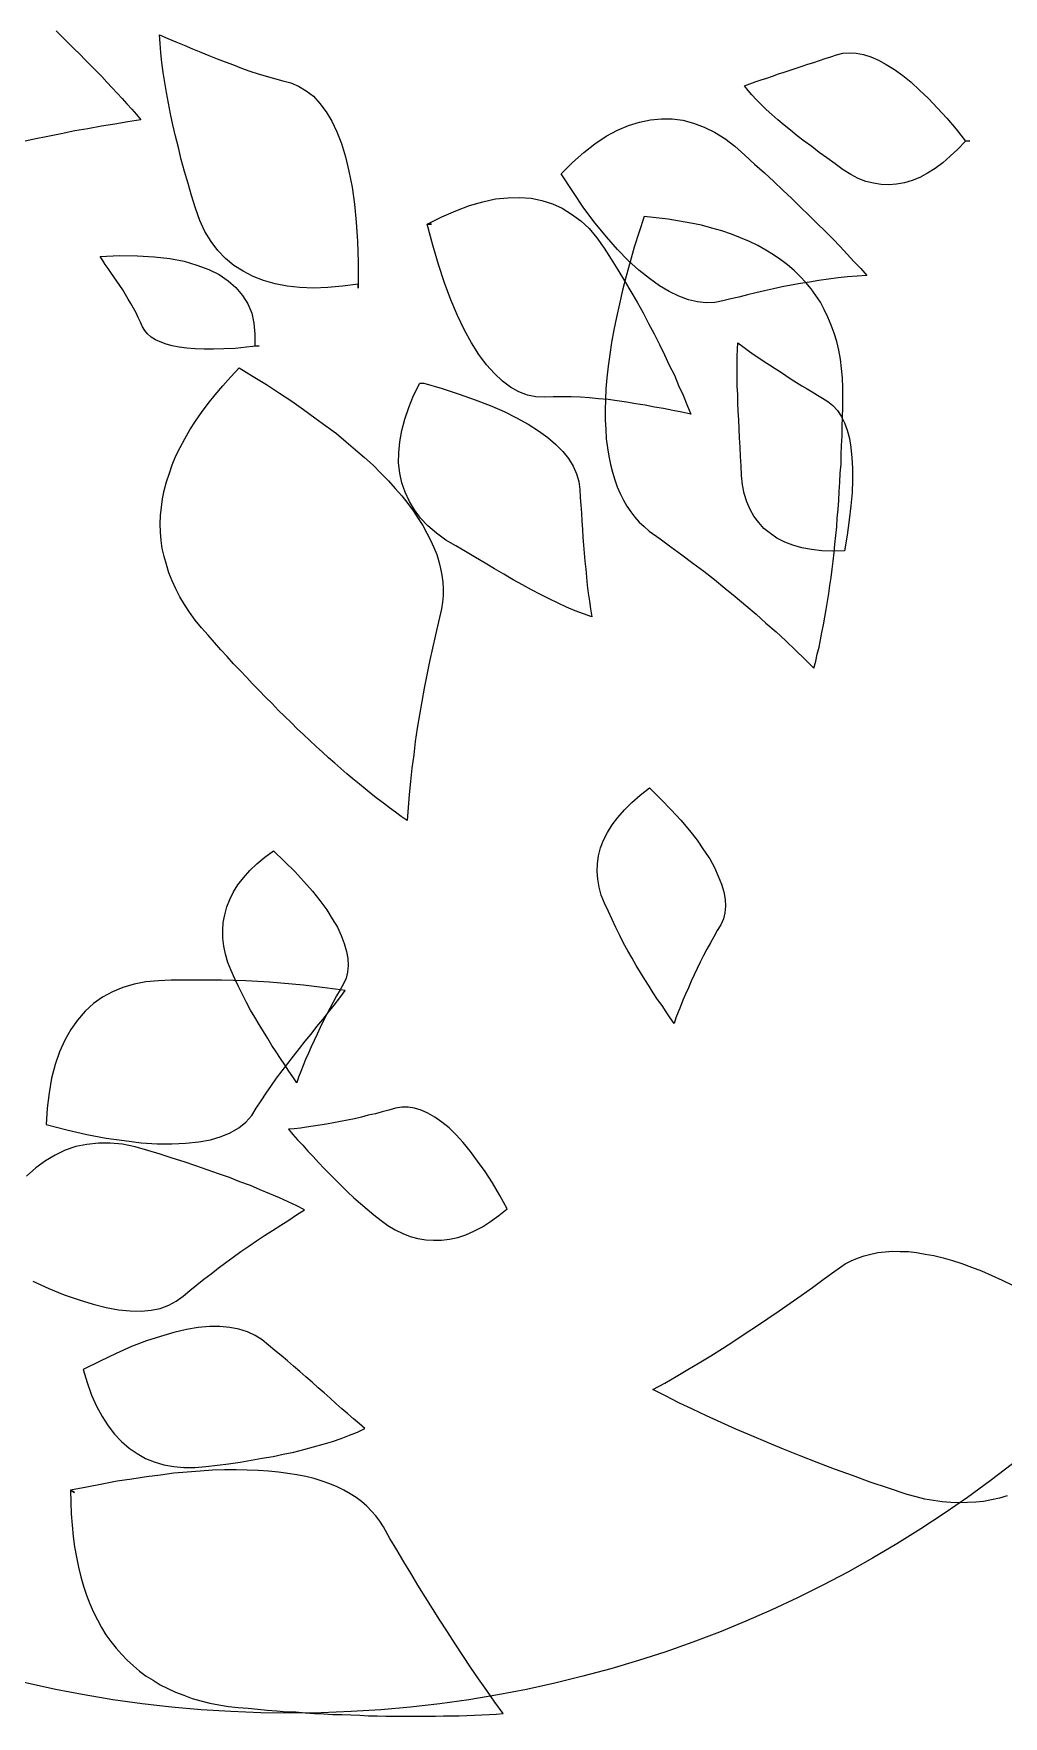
# Model space of a CAD drawing. Header units: metres. Extents: x -4.2 to 85, y -21.1 to 42.
# Drawn here: x 34.1521 to 34.3388, y 21.2899 to 21.6136 of the extents above; entities that cross this region are included whole.
import ezdxf

# ---------------------------------------------------------------- set-up
doc = ezdxf.new("R2010")
doc.units = ezdxf.units.M
doc.header["$MEASUREMENT"] = 0
doc.layers.add('XREF ÁREAS COMUNS LILAC$0$MOB02', color=142, linetype='Continuous')
doc.layers.add('XREF ÁREAS COMUNS LILAC$0$VEGET', color=8, linetype='Continuous')

# ---------------------------------------------------------------- blocks, each defined once
blk = doc.blocks.new('XREF ÁREAS COMUNS LILAC$0$ARV')
at = {"layer": 'XREF ÁREAS COMUNS LILAC$0$VEGET'}
for points in [[(-3.86628, 1.52467), (-3.86679, 1.52359), (-3.86723, 1.52242), (-3.86761, 1.52127), (-3.86788, 1.52012), (-3.86812, 1.5189), (-3.86832, 1.51765), (-3.86846, 1.51643), (-3.86853, 1.51512), (-3.86853, 1.51383), (-3.86848, 1.51251), (-3.86835, 1.51115), (-3.86818, 1.50977), (-3.86818, 1.50977), (-3.86763, 1.50684), (-3.86711, 1.50398), (-3.86653, 1.50121), (-3.86592, 1.49842), (-3.86532, 1.49569), (-3.86468, 1.49305), (-3.86404, 1.49041), (-3.8634, 1.48788), (-3.86273, 1.4854), (-3.86206, 1.48292), (-3.86137, 1.48059), (-3.86068, 1.47826), (-3.85999, 1.47604), (-3.85934, 1.47385), (-3.85857, 1.47176), (-3.8579, 1.46972), (-3.8579, 1.46972), (-3.85671, 1.47135), (-3.8555, 1.47291), (-3.85423, 1.47449), (-3.85295, 1.47607), (-3.85167, 1.47765), (-3.85035, 1.4792), (-3.84903, 1.48076), (-3.84767, 1.48229), (-3.8463, 1.48383), (-3.84494, 1.48536), (-3.84358, 1.48689), (-3.84219, 1.48836), (-3.84081, 1.48983), (-3.8394, 1.49134), (-3.83799, 1.49273), (-3.8366, 1.4942), (-3.8366, 1.4942), (-3.83588, 1.49494), (-3.8352, 1.49571), (-3.8346, 1.49652), (-3.83407, 1.49743), (-3.83359, 1.49835), (-3.83319, 1.49933), (-3.83284, 1.50032), (-3.83255, 1.50141), (-3.83233, 1.50247), (-3.83218, 1.50363), (-3.83204, 1.50485), (-3.83202, 1.50607), (-3.83206, 1.50739), (-3.83211, 1.5087), (-3.83226, 1.51013), (-3.83245, 1.51158), (-3.83269, 1.51305), (-3.83302, 1.51457), (-3.83339, 1.51612), (-3.83383, 1.51775), (-3.83431, 1.51941), (-3.83486, 1.52115)], [(-3.66563, 1.49066), (-3.66573, 1.49003), (-3.66573, 1.49003), (-3.66708, 1.48906), (-3.66832, 1.48808), (-3.66945, 1.4871), (-3.67043, 1.48609), (-3.67132, 1.48504), (-3.6721, 1.48398), (-3.67272, 1.48291), (-3.67323, 1.48182), (-3.6736, 1.48067), (-3.67385, 1.47956), (-3.67396, 1.47839), (-3.67393, 1.47725), (-3.67382, 1.47607), (-3.67356, 1.47486), (-3.67311, 1.47367), (-3.67258, 1.47244), (-3.67258, 1.47244), (-3.67187, 1.47111), (-3.67116, 1.46978), (-3.67049, 1.46848), (-3.66978, 1.46727), (-3.66913, 1.46603), (-3.66848, 1.4649), (-3.66779, 1.46376), (-3.66717, 1.4627), (-3.66652, 1.46168), (-3.66587, 1.46067), (-3.66524, 1.45972), (-3.66461, 1.45889), (-3.66398, 1.45805), (-3.66337, 1.45728), (-3.66276, 1.45663), (-3.66215, 1.45597), (-3.66215, 1.45597), (-3.66173, 1.45676), (-3.66134, 1.45751), (-3.6609, 1.45835), (-3.66053, 1.45917), (-3.66012, 1.45996), (-3.65968, 1.4608), (-3.65931, 1.46162), (-3.65887, 1.46245), (-3.65847, 1.46332), (-3.65803, 1.46415), (-3.65762, 1.46495), (-3.65722, 1.46581), (-3.65681, 1.4666), (-3.65639, 1.4674), (-3.65602, 1.46821), (-3.65561, 1.46901), (-3.65561, 1.46901), (-3.65523, 1.46994), (-3.65506, 1.47091), (-3.65497, 1.47193), (-3.65502, 1.47303), (-3.6552, 1.47419), (-3.65553, 1.47537), (-3.656, 1.47663), (-3.6566, 1.47795), (-3.65729, 1.47932), (-3.65813, 1.48072), (-3.65913, 1.48214), (-3.66019, 1.48365), (-3.66141, 1.48519), (-3.66271, 1.48677), (-3.66418, 1.48838), (-3.66573, 1.49003), (-3.66563, 1.49066)], [(-3.7292, 1.48061), (-3.7292, 1.48061), (-3.7292, 1.48061), (-3.72948, 1.4789), (-3.72966, 1.47726), (-3.72969, 1.4757), (-3.72963, 1.47421), (-3.72946, 1.47282), (-3.72917, 1.47155), (-3.72875, 1.47032), (-3.72819, 1.46924), (-3.72756, 1.46818), (-3.7268, 1.46727), (-3.72595, 1.46643), (-3.72502, 1.46573), (-3.72397, 1.46506), (-3.7228, 1.46451), (-3.72151, 1.46406), (-3.72016, 1.46374), (-3.72016, 1.46374), (-3.71874, 1.46345), (-3.71737, 1.46318), (-3.71599, 1.46291), (-3.71462, 1.46264), (-3.71329, 1.46239), (-3.71195, 1.46215), (-3.71069, 1.46188), (-3.70945, 1.46168), (-3.7082, 1.46147), (-3.70698, 1.46123), (-3.70583, 1.46107), (-3.7047, 1.46088), (-3.70359, 1.46074), (-3.70254, 1.46059), (-3.70148, 1.46048), (-3.70052, 1.46038), (-3.70052, 1.46038), (-3.70097, 1.46123), (-3.70142, 1.46208), (-3.70188, 1.46294), (-3.7023, 1.46384), (-3.70276, 1.46469), (-3.70314, 1.46557), (-3.70357, 1.46647), (-3.70395, 1.46734), (-3.70438, 1.46824), (-3.70477, 1.46911), (-3.70517, 1.46995), (-3.70556, 1.47082), (-3.7059, 1.47167), (-3.70626, 1.47248), (-3.7066, 1.47333), (-3.70697, 1.47414), (-3.70697, 1.47414), (-3.70735, 1.47502), (-3.70783, 1.47583), (-3.70848, 1.47662), (-3.70925, 1.4773), (-3.71015, 1.47794), (-3.71121, 1.4785), (-3.7124, 1.47901), (-3.7137, 1.47941), (-3.71519, 1.47979), (-3.71676, 1.48011), (-3.7185, 1.48035), (-3.72036, 1.48054), (-3.72239, 1.48064), (-3.7245, 1.48068), (-3.7268, 1.4807), (-3.7292, 1.48061)], [(-3.68371, 1.44379), (-3.68371, 1.44379), (-3.68611, 1.44337), (-3.68845, 1.44298), (-3.69074, 1.44267), (-3.69296, 1.44238), (-3.69509, 1.44215), (-3.6972, 1.44197), (-3.69923, 1.4418), (-3.7012, 1.44166), (-3.70312, 1.4416), (-3.70495, 1.4416), (-3.70673, 1.44158), (-3.70847, 1.44165), (-3.71014, 1.44173), (-3.71176, 1.4419), (-3.71326, 1.44206), (-3.71475, 1.44227), (-3.71618, 1.44257), (-3.71757, 1.44284), (-3.71884, 1.44322), (-3.72007, 1.44357), (-3.72126, 1.44401), (-3.72237, 1.44446), (-3.72346, 1.44496), (-3.72448, 1.44548), (-3.72541, 1.44606), (-3.72631, 1.44669), (-3.72711, 1.44731), (-3.7279, 1.44804), (-3.7286, 1.44872), (-3.72925, 1.44949), (-3.72981, 1.45032), (-3.73037, 1.45115), (-3.73037, 1.45115), (-3.73131, 1.45294), (-3.73224, 1.45472), (-3.73322, 1.45653), (-3.7342, 1.45834), (-3.7352, 1.46011), (-3.73621, 1.46188), (-3.73728, 1.46362), (-3.7383, 1.46535), (-3.73938, 1.4671), (-3.74047, 1.4688), (-3.74159, 1.47046), (-3.74269, 1.47217), (-3.74383, 1.47378), (-3.74498, 1.4754), (-3.74614, 1.47698), (-3.74731, 1.47855), (-3.74731, 1.47855), (-3.74621, 1.47867), (-3.74514, 1.47875), (-3.74404, 1.47888), (-3.74293, 1.47893), (-3.74181, 1.47899), (-3.74062, 1.47906), (-3.73946, 1.47909), (-3.7383, 1.47912), (-3.73707, 1.47917), (-3.73587, 1.47918), (-3.73467, 1.47918), (-3.73346, 1.47919), (-3.73221, 1.47917), (-3.73097, 1.47915), (-3.72968, 1.47911), (-3.72839, 1.47907), (-3.72709, 1.47903), (-3.7258, 1.47898), (-3.72449, 1.47887), (-3.72316, 1.47881), (-3.72183, 1.47874), (-3.72047, 1.4786), (-3.7191, 1.47851), (-3.71774, 1.47838), (-3.71637, 1.47829), (-3.71497, 1.47813), (-3.71362, 1.47799), (-3.7122, 1.47788), (-3.71076, 1.47769), (-3.70936, 1.47753), (-3.70792, 1.47735), (-3.70648, 1.47716), (-3.70648, 1.47716), (-3.705, 1.47696), (-3.70354, 1.4767), (-3.70213, 1.47637), (-3.70079, 1.47601), (-3.6995, 1.47556), (-3.69823, 1.47508), (-3.69705, 1.47453), (-3.6959, 1.47393), (-3.6948, 1.47326), (-3.69376, 1.47256), (-3.69275, 1.47182), (-3.69183, 1.47101), (-3.69094, 1.47016), (-3.6901, 1.46923), (-3.68932, 1.46828), (-3.68859, 1.46724), (-3.68789, 1.46615), (-3.68725, 1.46505), (-3.68667, 1.46386), (-3.68613, 1.46259), (-3.68563, 1.46134), (-3.68519, 1.46), (-3.68484, 1.4586), (-3.68451, 1.45716), (-3.6842, 1.45567), (-3.68399, 1.45412), (-3.6838, 1.45253), (-3.68371, 1.45088), (-3.68364, 1.44918), (-3.68359, 1.44744), (-3.68364, 1.44563), (-3.68371, 1.44379)], [(-3.6791, 1.43057), (-3.6791, 1.43057), (-3.6791, 1.43057), (-3.67715, 1.43202), (-3.67543, 1.43348), (-3.67394, 1.43495), (-3.67257, 1.43648), (-3.67143, 1.43802), (-3.67051, 1.43956), (-3.66975, 1.44112), (-3.66918, 1.44274), (-3.6688, 1.44434), (-3.66859, 1.44591), (-3.66858, 1.44754), (-3.66878, 1.44921), (-3.66915, 1.45087), (-3.66969, 1.4525), (-3.6704, 1.45416), (-3.67132, 1.45583), (-3.67132, 1.45583), (-3.67247, 1.4575), (-3.67358, 1.45914), (-3.67468, 1.46079), (-3.67577, 1.46237), (-3.67688, 1.4639), (-3.67794, 1.46541), (-3.67902, 1.46688), (-3.68002, 1.4683), (-3.68109, 1.4697), (-3.68206, 1.47106), (-3.68306, 1.47236), (-3.68404, 1.47361), (-3.68505, 1.47481), (-3.68596, 1.47596), (-3.68687, 1.47711), (-3.68779, 1.47815), (-3.68779, 1.47815), (-3.68808, 1.47673), (-3.68842, 1.47534), (-3.68876, 1.47394), (-3.68914, 1.47257), (-3.68954, 1.47115), (-3.68997, 1.4698), (-3.69037, 1.46849), (-3.6908, 1.46714), (-3.69127, 1.46581), (-3.69176, 1.46455), (-3.69221, 1.46327), (-3.6927, 1.46201), (-3.69316, 1.4608), (-3.69368, 1.4596), (-3.69412, 1.45843), (-3.69461, 1.45728), (-3.69461, 1.45728), (-3.69499, 1.45613), (-3.69521, 1.45484), (-3.69528, 1.45353), (-3.69515, 1.45217), (-3.69482, 1.45065), (-3.69434, 1.44911), (-3.6937, 1.44754), (-3.69282, 1.44589), (-3.69178, 1.44412), (-3.69057, 1.44236), (-3.68915, 1.44055), (-3.68752, 1.43863), (-3.68573, 1.43668), (-3.68374, 1.43468), (-3.68148, 1.43266), (-3.6791, 1.43057)], [(-3.76855, 1.45662), (-3.76855, 1.45662), (-3.76996, 1.45854), (-3.77135, 1.46028), (-3.77268, 1.46193), (-3.77403, 1.46342), (-3.7753, 1.46476), (-3.77659, 1.46594), (-3.77782, 1.46704), (-3.77903, 1.46795), (-3.78021, 1.46868), (-3.78134, 1.46933), (-3.78242, 1.46984), (-3.78353, 1.47019), (-3.78455, 1.47039), (-3.78555, 1.47041), (-3.78648, 1.47034), (-3.7874, 1.47008), (-3.7874, 1.47008), (-3.78834, 1.46968), (-3.78933, 1.4693), (-3.79032, 1.46891), (-3.79131, 1.46853), (-3.79234, 1.46817), (-3.79337, 1.46781), (-3.79437, 1.4675), (-3.79538, 1.46718), (-3.79639, 1.46687), (-3.79744, 1.46657), (-3.79843, 1.4663), (-3.79941, 1.46603), (-3.80037, 1.4658), (-3.80129, 1.46555), (-3.80219, 1.46535), (-3.80306, 1.46519), (-3.80306, 1.46519), (-3.80229, 1.4645), (-3.8015, 1.46376), (-3.80065, 1.46303), (-3.79982, 1.46225), (-3.79894, 1.46146), (-3.79804, 1.46071), (-3.7971, 1.45993), (-3.79618, 1.45911), (-3.79523, 1.45834), (-3.79422, 1.45759), (-3.79324, 1.45679), (-3.79218, 1.45601), (-3.7911, 1.45528), (-3.78998, 1.45452), (-3.78891, 1.45379), (-3.78776, 1.45308), (-3.78776, 1.45308), (-3.78664, 1.45233), (-3.78552, 1.45168), (-3.78437, 1.45119), (-3.78322, 1.45081), (-3.78206, 1.45055), (-3.78089, 1.45044), (-3.77971, 1.45044), (-3.7785, 1.45059), (-3.77729, 1.45086), (-3.77606, 1.45128), (-3.77483, 1.45182), (-3.77361, 1.45253), (-3.77235, 1.45333), (-3.77106, 1.45429), (-3.76982, 1.45538), (-3.76855, 1.45662)], [(-3.88536, 1.38582), (-3.88512, 1.38521), (-3.88512, 1.38521), (-3.88692, 1.38551), (-3.88861, 1.3858), (-3.8903, 1.3862), (-3.89192, 1.38658), (-3.89345, 1.387), (-3.89495, 1.38749), (-3.89642, 1.388), (-3.89779, 1.38856), (-3.89912, 1.38913), (-3.90038, 1.3898), (-3.90159, 1.39048), (-3.90276, 1.39119), (-3.90384, 1.39194), (-3.90488, 1.39271), (-3.90587, 1.3935), (-3.90679, 1.39438), (-3.90767, 1.39529), (-3.90845, 1.39623), (-3.9092, 1.3972), (-3.90992, 1.39824), (-3.91057, 1.39925), (-3.91116, 1.40035), (-3.91165, 1.40149), (-3.91215, 1.40263), (-3.91257, 1.40386), (-3.91294, 1.40507), (-3.91323, 1.40637), (-3.91352, 1.40766), (-3.91368, 1.40902), (-3.91384, 1.41038), (-3.91391, 1.41179), (-3.91395, 1.41326), (-3.91395, 1.41326), (-3.91389, 1.41472), (-3.91382, 1.41619), (-3.91376, 1.41766), (-3.91367, 1.41908), (-3.9136, 1.42055), (-3.91352, 1.42198), (-3.91336, 1.42338), (-3.91328, 1.4248), (-3.91317, 1.42618), (-3.91306, 1.42756), (-3.91295, 1.42894), (-3.91278, 1.43029), (-3.91264, 1.43163), (-3.91251, 1.43296), (-3.91238, 1.43429), (-3.91223, 1.43558), (-3.91208, 1.43687), (-3.91191, 1.43812), (-3.91175, 1.43941), (-3.91158, 1.44065), (-3.91139, 1.44185), (-3.91121, 1.44309), (-3.91106, 1.44427), (-3.91084, 1.44543), (-3.91065, 1.44663), (-3.91048, 1.44776), (-3.9103, 1.44889), (-3.91007, 1.45), (-3.90987, 1.45109), (-3.90968, 1.45218), (-3.90946, 1.45322), (-3.90925, 1.45426), (-3.90925, 1.45426), (-3.90771, 1.4528), (-3.90617, 1.45133), (-3.90459, 1.44988), (-3.90301, 1.44843), (-3.90145, 1.44703), (-3.89989, 1.44563), (-3.89828, 1.44425), (-3.89668, 1.44286), (-3.89509, 1.44153), (-3.89351, 1.44019), (-3.89193, 1.43886), (-3.89032, 1.43759), (-3.88876, 1.43629), (-3.88715, 1.43502), (-3.88559, 1.43373), (-3.884, 1.43251), (-3.884, 1.43251), (-3.88325, 1.43187), (-3.88253, 1.43117), (-3.88189, 1.43043), (-3.88128, 1.42962), (-3.88069, 1.42874), (-3.88022, 1.42787), (-3.87978, 1.42686), (-3.87935, 1.42585), (-3.87901, 1.4248), (-3.87874, 1.42366), (-3.87849, 1.42245), (-3.87828, 1.42123), (-3.87815, 1.41991), (-3.87806, 1.41857), (-3.87805, 1.41719), (-3.87807, 1.41575), (-3.87812, 1.41423), (-3.87825, 1.41268), (-3.87841, 1.41105), (-3.87861, 1.40941), (-3.87888, 1.40768), (-3.87917, 1.40588), (-3.87958, 1.40408), (-3.87998, 1.40217), (-3.88043, 1.40024), (-3.88097, 1.39827), (-3.88154, 1.39623), (-3.88217, 1.3941), (-3.8828, 1.39197), (-3.88357, 1.38978), (-3.88431, 1.38754), (-3.88512, 1.38521), (-3.88536, 1.38582)], [(-3.68932, 1.41232), (-3.68942, 1.4117), (-3.68942, 1.4117), (-3.68798, 1.4137), (-3.68679, 1.41566), (-3.68573, 1.41757), (-3.68489, 1.4195), (-3.68421, 1.42133), (-3.68378, 1.42313), (-3.68348, 1.42488), (-3.68335, 1.42661), (-3.68346, 1.42824), (-3.68372, 1.42989), (-3.6842, 1.43144), (-3.68486, 1.43297), (-3.68566, 1.43445), (-3.68666, 1.43587), (-3.68786, 1.43723), (-3.68926, 1.43852), (-3.68926, 1.43852), (-3.69073, 1.4398), (-3.69217, 1.44101), (-3.69366, 1.44224), (-3.69513, 1.4434), (-3.6966, 1.44456), (-3.69805, 1.44566), (-3.69953, 1.44671), (-3.70095, 1.44774), (-3.70243, 1.44879), (-3.70383, 1.44975), (-3.70526, 1.45067), (-3.70667, 1.45163), (-3.70808, 1.45248), (-3.70942, 1.45335), (-3.71077, 1.45411), (-3.71209, 1.45491), (-3.71209, 1.45491), (-3.71202, 1.45353), (-3.71192, 1.45213), (-3.71185, 1.45074), (-3.71181, 1.44932), (-3.71175, 1.44794), (-3.71171, 1.44651), (-3.71167, 1.44508), (-3.71167, 1.44368), (-3.71168, 1.44228), (-3.71175, 1.44086), (-3.71179, 1.43948), (-3.71189, 1.43812), (-3.71205, 1.43674), (-3.71223, 1.43543), (-3.71243, 1.43408), (-3.71265, 1.43279), (-3.71265, 1.43279), (-3.71279, 1.43146), (-3.71272, 1.43019), (-3.71241, 1.42884), (-3.71188, 1.4275), (-3.71117, 1.42617), (-3.7102, 1.42482), (-3.70904, 1.42348), (-3.70768, 1.4221), (-3.70613, 1.42078), (-3.70435, 1.41946), (-3.70235, 1.41813), (-3.70017, 1.41682), (-3.69777, 1.4155), (-3.69518, 1.41421), (-3.6924, 1.41298), (-3.68942, 1.4117), (-3.68932, 1.41232)], [(-3.8341, 1.44426), (-3.8341, 1.44426), (-3.83227, 1.44287), (-3.83057, 1.44153), (-3.82903, 1.44018), (-3.82763, 1.43886), (-3.82635, 1.4376), (-3.82519, 1.43634), (-3.82421, 1.4351), (-3.82331, 1.43393), (-3.82262, 1.43271), (-3.82201, 1.43157), (-3.82158, 1.43045), (-3.82124, 1.4294), (-3.82108, 1.42837), (-3.82109, 1.42737), (-3.82119, 1.42644), (-3.82147, 1.42553), (-3.82147, 1.42553), (-3.82191, 1.4246), (-3.82232, 1.42363), (-3.82274, 1.42265), (-3.82313, 1.42163), (-3.82355, 1.42066), (-3.82394, 1.41964), (-3.82429, 1.41864), (-3.82461, 1.4176), (-3.82496, 1.41661), (-3.82531, 1.41561), (-3.82561, 1.41463), (-3.82592, 1.41366), (-3.82618, 1.41271), (-3.82646, 1.4118), (-3.82669, 1.41091), (-3.82688, 1.41004), (-3.82688, 1.41004), (-3.82754, 1.41083), (-3.82826, 1.41164), (-3.82896, 1.41252), (-3.82971, 1.41338), (-3.83043, 1.4143), (-3.83119, 1.4152), (-3.83194, 1.41617), (-3.83268, 1.41714), (-3.83342, 1.41811), (-3.83419, 1.41912), (-3.83495, 1.42013), (-3.8357, 1.42121), (-3.83639, 1.42231), (-3.83711, 1.42346), (-3.83781, 1.42456), (-3.83848, 1.42573), (-3.83848, 1.42573), (-3.83909, 1.42687), (-3.8396, 1.42806), (-3.83997, 1.42927), (-3.84024, 1.43041), (-3.84038, 1.43161), (-3.84045, 1.43279), (-3.84034, 1.43395), (-3.84015, 1.43515), (-3.83982, 1.4363), (-3.8394, 1.4375), (-3.83885, 1.43865), (-3.83812, 1.43977), (-3.83731, 1.44094), (-3.83635, 1.44206), (-3.83529, 1.44318), (-3.8341, 1.44426)], [(-3.7131, 1.41454), (-3.7131, 1.41454), (-3.71354, 1.41735), (-3.714, 1.42001), (-3.71449, 1.42252), (-3.71505, 1.42489), (-3.71565, 1.42706), (-3.71631, 1.42903), (-3.71701, 1.43091), (-3.71776, 1.43259), (-3.7186, 1.4341), (-3.71946, 1.43545), (-3.72035, 1.43665), (-3.72129, 1.43765), (-3.72232, 1.43847), (-3.72338, 1.43913), (-3.72446, 1.43964), (-3.72563, 1.43998), (-3.72563, 1.43998), (-3.72681, 1.4402), (-3.72796, 1.44047), (-3.72914, 1.44069), (-3.73031, 1.44091), (-3.73151, 1.4412), (-3.73269, 1.44142), (-3.73384, 1.44169), (-3.73499, 1.44195), (-3.73619, 1.44224), (-3.73734, 1.44251), (-3.73854, 1.4428), (-3.73969, 1.44306), (-3.74087, 1.4434), (-3.74204, 1.44373), (-3.74317, 1.44404), (-3.74432, 1.44442), (-3.74432, 1.44442), (-3.74406, 1.4431), (-3.74377, 1.44183), (-3.74342, 1.44046), (-3.74299, 1.43912), (-3.74255, 1.43771), (-3.74209, 1.43634), (-3.74156, 1.43488), (-3.74103, 1.43343), (-3.74046, 1.43195), (-3.73984, 1.43044), (-3.73922, 1.42894), (-3.7386, 1.42744), (-3.73796, 1.42587), (-3.73728, 1.42427), (-3.73664, 1.4227), (-3.73596, 1.42111), (-3.73596, 1.42111), (-3.73514, 1.41956), (-3.73421, 1.41812), (-3.73323, 1.41687), (-3.73212, 1.41578), (-3.73098, 1.41485), (-3.72972, 1.41402), (-3.7284, 1.41333), (-3.72698, 1.41282), (-3.7255, 1.41243), (-3.72397, 1.41225), (-3.72232, 1.41217), (-3.7206, 1.41223), (-3.71886, 1.41244), (-3.71705, 1.41279), (-3.71517, 1.41327), (-3.7132, 1.41392), (-3.7131, 1.41454)], [(-3.86692, 1.38455), (-3.86692, 1.38455), (-3.86692, 1.38455), (-3.86878, 1.38542), (-3.87055, 1.38633), (-3.87207, 1.38731), (-3.8735, 1.38834), (-3.87476, 1.38944), (-3.87585, 1.39057), (-3.87682, 1.39177), (-3.87764, 1.39303), (-3.87827, 1.39433), (-3.87881, 1.39567), (-3.87914, 1.39705), (-3.87937, 1.39855), (-3.87943, 1.40006), (-3.87935, 1.4016), (-3.87912, 1.4032), (-3.87877, 1.40486), (-3.87877, 1.40486), (-3.8783, 1.40653), (-3.87787, 1.40817), (-3.8774, 1.40983), (-3.87687, 1.41147), (-3.87635, 1.41304), (-3.87584, 1.41462), (-3.87529, 1.4161), (-3.87475, 1.41763), (-3.87418, 1.41907), (-3.87358, 1.42046), (-3.87296, 1.42181), (-3.87238, 1.42314), (-3.87172, 1.4244), (-3.8711, 1.42553), (-3.87044, 1.42667), (-3.86978, 1.42771), (-3.86978, 1.42771), (-3.86917, 1.42679), (-3.86858, 1.4258), (-3.86795, 1.42484), (-3.86732, 1.42387), (-3.86666, 1.42286), (-3.86599, 1.42191), (-3.86533, 1.4209), (-3.86468, 1.41989), (-3.86398, 1.4189), (-3.86331, 1.41785), (-3.86265, 1.41683), (-3.86198, 1.41578), (-3.86132, 1.41477), (-3.86069, 1.41369), (-3.86004, 1.41268), (-3.85941, 1.4116), (-3.85941, 1.4116), (-3.85874, 1.41054), (-3.85824, 1.4094), (-3.85788, 1.40819), (-3.85763, 1.40688), (-3.85756, 1.40547), (-3.85763, 1.404), (-3.85787, 1.40245), (-3.85823, 1.40079), (-3.85879, 1.39908), (-3.8595, 1.39724), (-3.86036, 1.39534), (-3.86134, 1.39337), (-3.86248, 1.39127), (-3.86383, 1.38913), (-3.86529, 1.38688), (-3.86692, 1.38455)], [(-3.71473, 1.38674), (-3.71473, 1.38674), (-3.71569, 1.38898), (-3.71663, 1.39116), (-3.71761, 1.39325), (-3.71858, 1.39527), (-3.71955, 1.39718), (-3.72054, 1.39905), (-3.7215, 1.40085), (-3.72245, 1.40258), (-3.72345, 1.40422), (-3.72444, 1.40576), (-3.72539, 1.40726), (-3.72639, 1.40869), (-3.72737, 1.41004), (-3.72839, 1.41131), (-3.72935, 1.41248), (-3.73033, 1.41361), (-3.73136, 1.41466), (-3.73234, 1.41568), (-3.73335, 1.41654), (-3.73431, 1.41738), (-3.73532, 1.41814), (-3.73631, 1.41882), (-3.73732, 1.41946), (-3.73832, 1.42004), (-3.73931, 1.4205), (-3.74033, 1.42092), (-3.74128, 1.42125), (-3.74232, 1.42152), (-3.74327, 1.42173), (-3.74427, 1.42186), (-3.74527, 1.42188), (-3.74627, 1.4219), (-3.74627, 1.4219), (-3.74828, 1.42172), (-3.75029, 1.42153), (-3.75234, 1.42137), (-3.75439, 1.4212), (-3.75642, 1.42109), (-3.75845, 1.42097), (-3.7605, 1.42092), (-3.7625, 1.42084), (-3.76455, 1.42079), (-3.76658, 1.42078), (-3.76858, 1.42082), (-3.77061, 1.42081), (-3.77259, 1.4209), (-3.77457, 1.42098), (-3.77653, 1.4211), (-3.77848, 1.42123), (-3.77848, 1.42123), (-3.77799, 1.42024), (-3.77747, 1.41929), (-3.77698, 1.41831), (-3.77642, 1.41734), (-3.77586, 1.41637), (-3.77527, 1.41533), (-3.77467, 1.41434), (-3.77406, 1.41335), (-3.77344, 1.41229), (-3.77279, 1.41128), (-3.77214, 1.41027), (-3.77149, 1.40925), (-3.7708, 1.40822), (-3.7701, 1.40718), (-3.76937, 1.40612), (-3.76863, 1.40506), (-3.76789, 1.404), (-3.76715, 1.40294), (-3.76635, 1.4019), (-3.76557, 1.40082), (-3.76479, 1.39973), (-3.76394, 1.39867), (-3.76311, 1.39756), (-3.76226, 1.3965), (-3.76144, 1.3954), (-3.76055, 1.39431), (-3.7597, 1.39325), (-3.75883, 1.39212), (-3.75789, 1.39101), (-3.757, 1.38993), (-3.75606, 1.38882), (-3.75512, 1.38771), (-3.75512, 1.38771), (-3.75414, 1.38658), (-3.75314, 1.38549), (-3.75209, 1.38449), (-3.75106, 1.38356), (-3.74998, 1.38272), (-3.74888, 1.38192), (-3.74778, 1.38123), (-3.74666, 1.38058), (-3.74549, 1.38003), (-3.74434, 1.37954), (-3.74317, 1.37909), (-3.742, 1.37876), (-3.7408, 1.37847), (-3.73956, 1.37827), (-3.73833, 1.37814), (-3.73707, 1.37809), (-3.73577, 1.37809), (-3.7345, 1.37815), (-3.73319, 1.37831), (-3.73182, 1.37855), (-3.73051, 1.37881), (-3.72914, 1.37917), (-3.72777, 1.37963), (-3.72638, 1.38014), (-3.72497, 1.38069), (-3.72356, 1.38136), (-3.72212, 1.38207), (-3.72068, 1.38289), (-3.71922, 1.38375), (-3.71773, 1.38466), (-3.71624, 1.38568), (-3.71473, 1.38674)], [(-3.83127, 1.37388), (-3.83127, 1.37388), (-3.83161, 1.37709), (-3.83187, 1.38017), (-3.83201, 1.38309), (-3.83202, 1.38585), (-3.83198, 1.38841), (-3.83181, 1.39081), (-3.83149, 1.39301), (-3.8311, 1.39508), (-3.83063, 1.39696), (-3.83007, 1.39867), (-3.82936, 1.40017), (-3.82861, 1.40147), (-3.82772, 1.40262), (-3.82673, 1.40354), (-3.82561, 1.4043), (-3.82442, 1.40482), (-3.82442, 1.40482), (-3.82321, 1.4054), (-3.822, 1.40599), (-3.82074, 1.40659), (-3.81955, 1.40722), (-3.81832, 1.40787), (-3.81711, 1.40857), (-3.8159, 1.40926), (-3.81464, 1.40998), (-3.81343, 1.41067), (-3.81224, 1.41141), (-3.81102, 1.41211), (-3.80983, 1.41285), (-3.80862, 1.41354), (-3.80745, 1.41422), (-3.80624, 1.41491), (-3.80507, 1.41559), (-3.80507, 1.41559), (-3.80505, 1.41405), (-3.80507, 1.41249), (-3.80512, 1.41087), (-3.80516, 1.40924), (-3.80523, 1.40755), (-3.8053, 1.40586), (-3.80542, 1.40415), (-3.80555, 1.40237), (-3.80573, 1.40057), (-3.80592, 1.39877), (-3.8061, 1.39697), (-3.80637, 1.39512), (-3.80662, 1.39323), (-3.80689, 1.39139), (-3.80718, 1.38948), (-3.80754, 1.38759), (-3.80754, 1.38759), (-3.80797, 1.38573), (-3.80853, 1.38402), (-3.80927, 1.38245), (-3.81016, 1.38097), (-3.81115, 1.37961), (-3.81229, 1.3784), (-3.81359, 1.37733), (-3.81507, 1.37639), (-3.81662, 1.37559), (-3.81835, 1.37492), (-3.82018, 1.37437), (-3.82214, 1.37397), (-3.82424, 1.37374), (-3.82647, 1.37366), (-3.82881, 1.37369), (-3.83127, 1.37388)], [(-3.78582, 1.40197), (-3.78582, 1.40197), (-3.78714, 1.40384), (-3.78842, 1.40558), (-3.78973, 1.40716), (-3.791, 1.40861), (-3.79222, 1.40992), (-3.79344, 1.41113), (-3.79465, 1.41215), (-3.79579, 1.41308), (-3.79698, 1.41382), (-3.7981, 1.41446), (-3.79921, 1.41493), (-3.80025, 1.4153), (-3.80127, 1.4155), (-3.80227, 1.41552), (-3.8032, 1.41545), (-3.80412, 1.4152), (-3.80412, 1.4152), (-3.80506, 1.41479), (-3.80605, 1.41441), (-3.80704, 1.41403), (-3.80807, 1.41367), (-3.80906, 1.41328), (-3.81009, 1.41293), (-3.81109, 1.41261), (-3.81215, 1.41232), (-3.81315, 1.412), (-3.81416, 1.41169), (-3.81515, 1.41142), (-3.81613, 1.41114), (-3.81709, 1.41092), (-3.81801, 1.41067), (-3.8189, 1.41046), (-3.81978, 1.4103), (-3.81978, 1.4103), (-3.81901, 1.40962), (-3.81822, 1.40887), (-3.81737, 1.40814), (-3.81653, 1.40737), (-3.81564, 1.40662), (-3.81476, 1.40582), (-3.81382, 1.40505), (-3.81287, 1.40427), (-3.81193, 1.4035), (-3.81094, 1.4027), (-3.80996, 1.4019), (-3.8089, 1.40113), (-3.80782, 1.40039), (-3.8067, 1.39964), (-3.80562, 1.3989), (-3.80448, 1.39819), (-3.80448, 1.39819), (-3.80336, 1.39755), (-3.80219, 1.39699), (-3.80099, 1.39659), (-3.79986, 1.39628), (-3.79866, 1.3961), (-3.79749, 1.39599), (-3.79633, 1.39606), (-3.79512, 1.39622), (-3.79396, 1.39651), (-3.79275, 1.39689), (-3.79158, 1.3974), (-3.79043, 1.39809), (-3.78924, 1.39887), (-3.78809, 1.39978), (-3.78693, 1.40081), (-3.78582, 1.40197)], [(-3.85483, 1.37518), (-3.85558, 1.37775), (-3.85619, 1.38016), (-3.85664, 1.38248), (-3.85697, 1.38465), (-3.85723, 1.38668), (-3.85729, 1.38853), (-3.85722, 1.39033), (-3.857, 1.39193), (-3.85666, 1.39342), (-3.8562, 1.39474), (-3.85556, 1.39594), (-3.85479, 1.39697), (-3.85391, 1.3979), (-3.85391, 1.3979), (-3.85294, 1.39875), (-3.85194, 1.39967), (-3.85095, 1.40059), (-3.84998, 1.40156), (-3.84901, 1.40252), (-3.84799, 1.40351), (-3.84704, 1.40452), (-3.84605, 1.40555), (-3.84508, 1.40663), (-3.84413, 1.40764), (-3.84315, 1.40872), (-3.84225, 1.40982), (-3.84128, 1.4109), (-3.84037, 1.412), (-3.83944, 1.41305), (-3.83853, 1.41415), (-3.83853, 1.41415), (-3.83809, 1.41288), (-3.83766, 1.41153), (-3.83726, 1.41013), (-3.83688, 1.40865), (-3.83648, 1.40713), (-3.83605, 1.40557), (-3.8357, 1.40391), (-3.8353, 1.40228), (-3.83497, 1.40056), (-3.83461, 1.3988), (-3.83426, 1.39704), (-3.83393, 1.39521), (-3.8336, 1.39337), (-3.83329, 1.39148), (-3.83299, 1.38958), (-3.8327, 1.38762), (-3.8327, 1.38762), (-3.8326, 1.38568), (-3.83269, 1.38381), (-3.83292, 1.3821), (-3.83336, 1.38039), (-3.83392, 1.3788), (-3.83468, 1.37727), (-3.83561, 1.37588), (-3.83667, 1.37454), (-3.83794, 1.37327), (-3.83936, 1.37208)], [(-3.70038, 1.40277), (-3.69976, 1.40267), (-3.69976, 1.40267), (-3.70038, 1.40041), (-3.70091, 1.39822), (-3.70129, 1.39611), (-3.7015, 1.39409), (-3.70156, 1.39215), (-3.70146, 1.3903), (-3.7012, 1.38854), (-3.70083, 1.38688), (-3.70026, 1.38529), (-3.69958, 1.38381), (-3.69873, 1.38241), (-3.69769, 1.38108), (-3.69651, 1.3799), (-3.69513, 1.37878), (-3.69363, 1.37778), (-3.69191, 1.37688), (-3.69191, 1.37688), (-3.6901, 1.37604), (-3.68838, 1.37525), (-3.68666, 1.37446), (-3.68496, 1.37374), (-3.68323, 1.37306), (-3.68162, 1.37239), (-3.67998, 1.37176), (-3.67837, 1.37119), (-3.67684, 1.37067), (-3.67531, 1.37016), (-3.67383, 1.36966), (-3.67237, 1.36923), (-3.67095, 1.36883), (-3.66951, 1.36847), (-3.66816, 1.36815), (-3.66685, 1.36786), (-3.66685, 1.36786), (-3.66723, 1.36918), (-3.66756, 1.37048), (-3.66789, 1.37178), (-3.66827, 1.3731), (-3.6686, 1.3744), (-3.66889, 1.37567), (-3.66922, 1.37697), (-3.66951, 1.37824), (-3.6698, 1.37952), (-3.67009, 1.38079), (-3.67035, 1.38211), (-3.67059, 1.38336), (-3.67077, 1.38463), (-3.67095, 1.38591), (-3.67113, 1.38718), (-3.67126, 1.38843), (-3.67126, 1.38843), (-3.67157, 1.38966), (-3.6721, 1.39089), (-3.67277, 1.39209), (-3.67371, 1.39319), (-3.67482, 1.39428), (-3.67607, 1.39533), (-3.67759, 1.39629), (-3.67922, 1.39726), (-3.68112, 1.39814), (-3.68318, 1.39894), (-3.68545, 1.39973), (-3.68793, 1.40047), (-3.6906, 1.40108), (-3.69343, 1.40166), (-3.69652, 1.40221), (-3.69976, 1.40267), (-3.70038, 1.40277)], [(-3.71101, 1.38923), (-3.71101, 1.38923), (-3.71147, 1.38739), (-3.7119, 1.38571), (-3.7122, 1.38406), (-3.71249, 1.38253), (-3.71267, 1.38111), (-3.71281, 1.37978), (-3.7129, 1.37853), (-3.7129, 1.37735), (-3.71283, 1.37631), (-3.71271, 1.37535), (-3.71251, 1.37445), (-3.7123, 1.37367), (-3.71198, 1.37299), (-3.71157, 1.37239), (-3.71115, 1.37189), (-3.71062, 1.3715), (-3.71062, 1.3715), (-3.70999, 1.37111), (-3.70933, 1.37065), (-3.70869, 1.37026), (-3.70805, 1.36976), (-3.70742, 1.36926), (-3.70682, 1.36878), (-3.70619, 1.36828), (-3.70555, 1.36778), (-3.70498, 1.36725), (-3.70441, 1.36673), (-3.7038, 1.36619), (-3.70323, 1.36566), (-3.7027, 1.36516), (-3.70214, 1.36464), (-3.70159, 1.36419), (-3.70106, 1.36369), (-3.70106, 1.36369), (-3.70052, 1.36655), (-3.70018, 1.36924), (-3.69998, 1.37177), (-3.69993, 1.37411), (-3.70003, 1.37629), (-3.70032, 1.3783), (-3.70071, 1.38013), (-3.70124, 1.38181), (-3.70199, 1.38327), (-3.70284, 1.38456), (-3.70386, 1.38571), (-3.705, 1.38665), (-3.70632, 1.38745), (-3.70778, 1.38799), (-3.70938, 1.38838), (-3.71111, 1.38861), (-3.71101, 1.38923)], [(-3.66847, 1.35242), (-3.66923, 1.35343), (-3.66995, 1.35443), (-3.67071, 1.35544), (-3.67143, 1.35644), (-3.67217, 1.35738), (-3.67286, 1.35831), (-3.6736, 1.35926), (-3.6743, 1.36019), (-3.67502, 1.36107), (-3.67573, 1.36195), (-3.67645, 1.36283), (-3.67713, 1.36369), (-3.67782, 1.3645), (-3.67852, 1.36532), (-3.67922, 1.36613), (-3.6799, 1.36688), (-3.6799, 1.36688), (-3.68049, 1.365), (-3.68108, 1.36312), (-3.68169, 1.36119), (-3.68233, 1.35922), (-3.68294, 1.35729), (-3.68363, 1.35535), (-3.68431, 1.3534), (-3.68499, 1.35145), (-3.68572, 1.34953)]]:
    blk.add_lwpolyline(points, dxfattribs=at)

msp = doc.modelspace()

# ---------------------------------------------------------------- linework, layer by layer
at = {"layer": 'XREF ÁREAS COMUNS LILAC$0$MOB02', "linetype": 'Continuous'}
msp.add_circle((34.2016, 21.51547), 0.225, dxfattribs=at)

# ---------------------------------------------------------------- block references
at = {"layer": 'XREF ÁREAS COMUNS LILAC$0$VEGET', "lineweight": 0, "xscale": -1.281466925158887, "yscale": 1.281466925154745, "zscale": 1.281466925154567, "rotation": 261.9634086747084}
msp.add_blockref('XREF ÁREAS COMUNS LILAC$0$ARV', (33.09755, 26.51129), dxfattribs=at)

doc.saveas('drawing.dxf')
